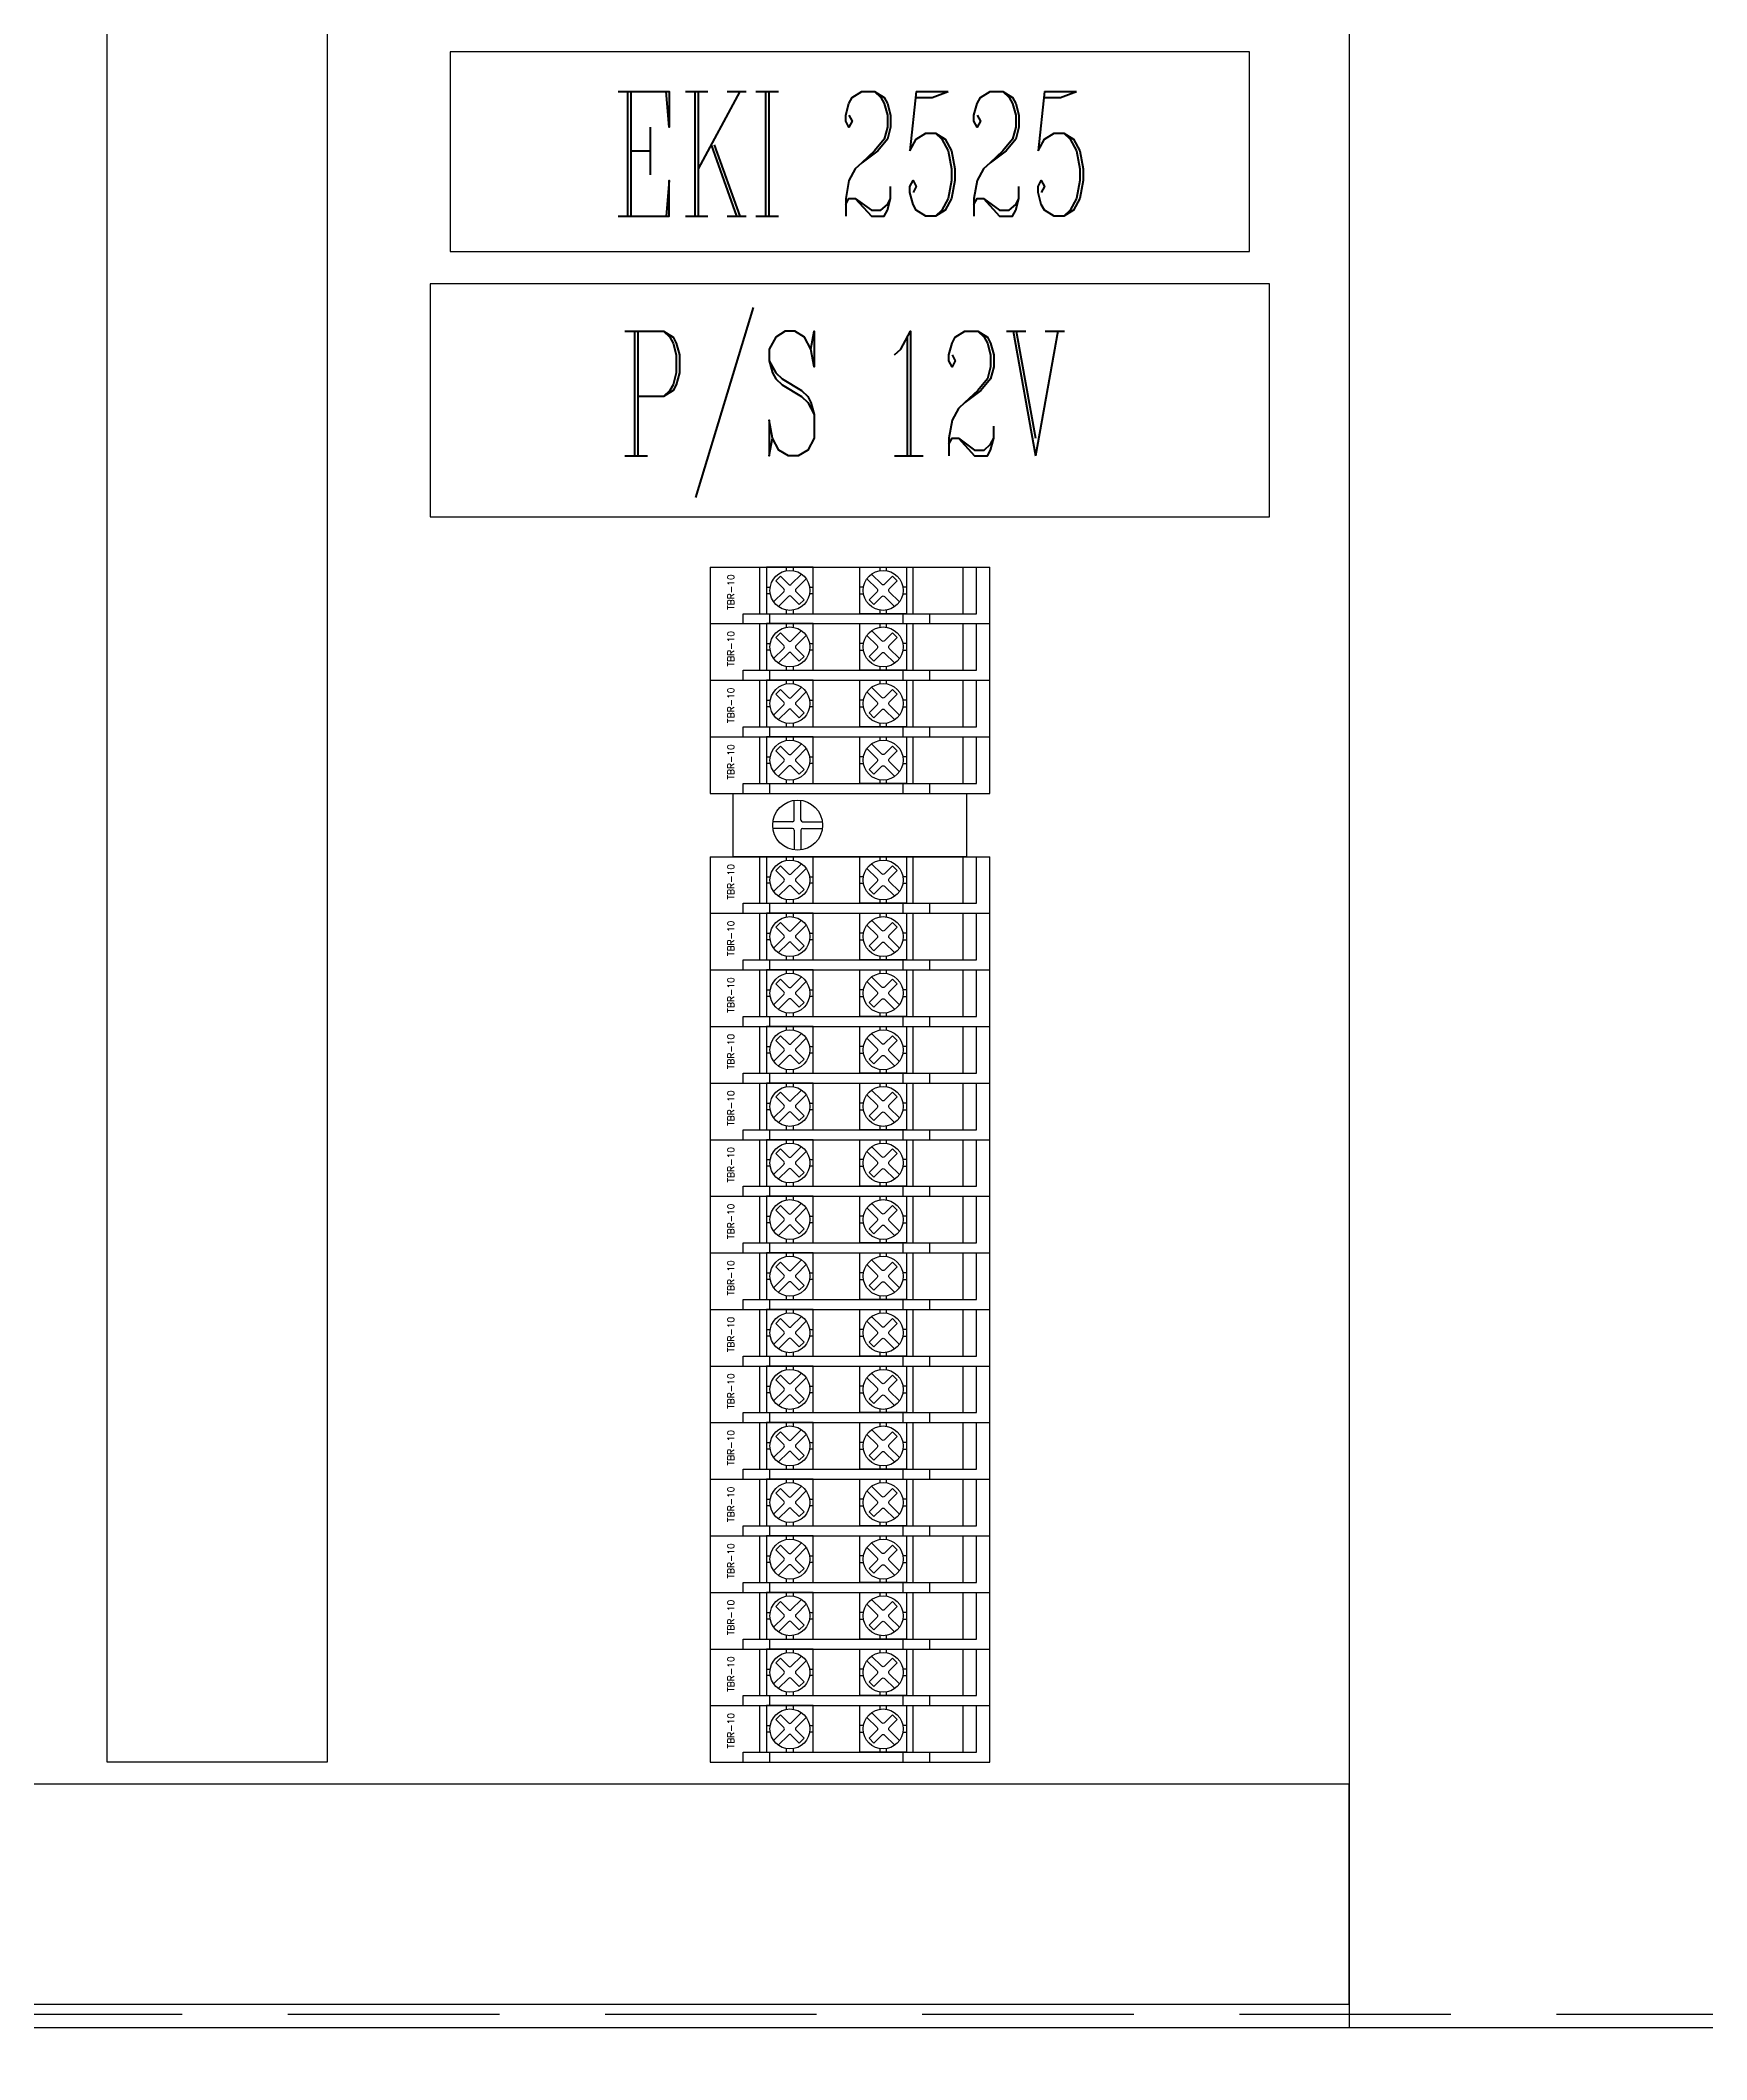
# Model space of a CAD drawing. Extents: x -276 to 10601, y -180 to 3883.
# Drawn here: x 2886.2 to 3136.4, y 2826.9 to 3130.1 of the extents above; entities that cross this region are included whole.
import ezdxf
from ezdxf.enums import TextEntityAlignment as Align

# ---------------------------------------------------------------- set-up
doc = ezdxf.new("R2010")
doc.units = 0
doc.header["$LTSCALE"] = 10
doc.header["$MEASUREMENT"] = 0
doc.linetypes.add('HIDDEN', pattern=[9.525, 6.35, -3.175])
doc.layers.get('0').update_dxf_attribs({"linetype": 'CONTINUOUS'})
doc.layers.get('Defpoints').update_dxf_attribs({"linetype": 'CONTINUOUS'})
doc.layers.add('TEXT', color=2, linetype='CONTINUOUS')
doc.styles.add('CHINA', font='ROMANC.SHX', dxfattribs={"width": 0.8, "bigfont": 'stsl.shx'})
doc.styles.add('STSL', font='simplex', dxfattribs={"bigfont": 'STSL.SHX'})
doc.styles.add('文字-水平', font='txt.shx', dxfattribs={"bigfont": 'ccad.shx'})
doc.dimstyles.get("Standard").update_dxf_attribs({"dimtxt": 0.18, "dimasz": 0.18, "dimexe": 0.18, "dimexo": 0.0625, "dimgap": 0.09, "dimtad": 0, "dimtih": 1, "dimtoh": 1, "dimdec": 0, "dimzin": 0, "dimdsep": 46, "dimtxsty": 'Standard', "dimcen": 0.09, "dimadec": 1, "dimazin": 0, "dimtfac": 1, "dimtdec": 0, "dimtofl": 0, "dimtmove": 0, "dimatfit": 3, "dimfxl": 0, "dimtolj": 1, "dimtzin": 0, "dimarcsym": 0})

# ---------------------------------------------------------------- blocks, each defined once
blk = doc.blocks.new('A$C502936C9')
at = {"ltscale": 0.5}
blk.add_lwpolyline([(0, 0), (30, 0), (30, 120), (0, 120)], close=True, dxfattribs=at)
at = {"layer": 'TEXT', "style": 'CHINA', "width": 0.6}
blk.add_text('EKI 2525', height=18.728, rotation=270, dxfattribs=at).set_placement((5.31, 59.66), align=Align.CENTER)
blk = doc.blocks.new('*D66')
at = {"color": 3, "lineweight": -2, "ltscale": 0.5, "transparency": 16777216}
for p, q in [((2492.73, 2823.7), (2492.73, 2725.39)), ((3892.73, 2823.7), (3892.73, 2725.39)), ((2510.73, 2729.39), (3874.73, 2729.39))]:
    blk.add_line(p, q, dxfattribs=at)
at = {"color": 3, "ltscale": 0.5, "transparency": 16777216}
for points in [[(2510.73, 2732.39), (2510.73, 2726.39), (2492.73, 2729.39)], [(3874.73, 2732.39), (3874.73, 2726.39), (3892.73, 2729.39)]]:
    blk.add_solid(points, dxfattribs=at)
at = {"layer": 'Defpoints', "color": 0, "ltscale": 0.5, "transparency": 16777216}
for p in [(2492.73, 2831.7), (3892.73, 2831.7), (3892.73, 2729.39)]:
    blk.add_point(p, dxfattribs=at)
at = {"color": 3, "ltscale": 0.5, "transparency": 16777216, "insert": (3192.73, 2750.39), "char_height": 30, "attachment_point": 5, "style": 'STSL'}
blk.add_mtext('\\A1;1400', dxfattribs=at)
blk = doc.blocks.new('MLIBTB4A')
for p, q in [((8.5, 21), (0, 21)), ((0, 21), (0, -21)), ((8.5, 21), (8.5, -21)), ((0, 16), (1.5, 16)), ((1.5, 16), (1.5, -19)), ((1.5, 13.5), (8.5, 13.5)), ((0, 12), (1.5, 12)), ((0, -8), (1.5, -8)), ((0, -12), (1.5, -12)), ((1.5, -9.5), (8.5, -9.5)), ((1.5, -17), (8.5, -17)), ((0, -21), (8.5, -21)), ((1.5, -19), (8.5, -19)), ((8.5, -19), (8.5, -21))]:
    blk.add_line(p, q)
for points in [[(1.5, 5.5), (8.5, 5.5), (8.5, 12.5), (1.5, 12.5)], [(1.5, -1.5), (8.5, -1.5), (8.5, -8.5), (1.5, -8.5)]]:
    blk.add_lwpolyline(points, close=True)
for points in [[(4.5, 11.96), (4.5, 12.5)], [(5.5, 12.5), (5.5, 11.96)], [(1.5, 9.5), (2.04, 9.5)], [(7.96, 9.5), (8.5, 9.5)], [(2.04, 8.5), (1.5, 8.5)], [(8.5, 8.5), (7.96, 8.5)], [(4.5, 5.5), (4.5, 6.04)], [(5.5, 6.04), (5.5, 5.5)], [(4.5, -1.5), (4.5, -2.04)], [(5.5, -2.04), (5.5, -1.5)], [(2.04, -4.5), (1.5, -4.5)], [(1.5, -5.5), (2.04, -5.5)], [(8.5, -4.5), (7.96, -4.5)], [(7.96, -5.5), (8.5, -5.5)], [(4.5, -7.96), (4.5, -8.5)], [(5.5, -8.5), (5.5, -7.96)]]:
    blk.add_lwpolyline(points)
for points in [[(6.74, 6.55), (5.21, 8.08, 0.414214), (4.79, 8.08), (3.59, 6.88), (2.88, 7.59), (4.08, 8.79, 0.414214), (4.08, 9.21), (2.55, 10.74)], [(3.26, 11.45), (4.79, 9.92, 0.414214), (5.21, 9.92), (6.41, 11.12), (7.12, 10.41), (5.92, 9.21, 0.414214), (5.92, 8.79), (7.45, 7.26)], [(6.74, -2.55), (5.21, -4.08, -0.414214), (4.79, -4.08), (3.59, -2.88), (2.88, -3.59), (4.08, -4.79, -0.414214), (4.08, -5.21), (2.55, -6.74)], [(3.26, -7.45), (4.79, -5.92, -0.414214), (5.21, -5.92), (6.41, -7.12), (7.12, -6.41), (5.92, -5.21, -0.414214), (5.92, -4.79), (7.45, -3.26)]]:
    blk.add_lwpolyline(points, format="xyb")
for centre in [(5, 9), (5, -5)]:
    blk.add_circle(centre, 3)
at = {"style": '文字-水平'}
blk.add_text('TBR-10', height=1, dxfattribs=at).set_placement((2.08, 17.36))
blk = doc.blocks.new('MLIBTB1C')
at = {"color": 1}
for p, q in [((4.25, 8.59), (4.25, 11.55)), ((4.25, 8.59), (4.25, 11.55)), ((5.25, 8.59), (5.25, 11.55)), ((5.25, 8.59), (5.25, 11.55)), ((4, 8.34), (1.03, 8.34)), ((4, 8.34), (1.03, 8.34)), ((4, 7.34), (1.03, 7.34)), ((4, 7.34), (1.03, 7.34)), ((4.25, 7.09), (4.25, 4.12)), ((4.25, 7.09), (4.25, 4.12)), ((5.25, 7.09), (5.25, 4.12)), ((5.25, 7.09), (5.25, 4.12)), ((5.5, 8.34), (8.47, 8.34)), ((5.5, 8.34), (8.47, 8.34)), ((5.5, 7.34), (8.47, 7.34)), ((5.5, 7.34), (8.47, 7.34))]:
    blk.add_line(p, q, dxfattribs=at)
blk.add_lwpolyline([(9.5, 17.5), (9.5, -17.5), (0, -17.5), (0, 17.5)], close=True, dxfattribs=at)
blk.add_lwpolyline([(9.5, 17.5), (9.5, -17.5), (0, -17.5), (0, 17.5)], close=True, dxfattribs=at)
blk.add_circle((4.75, 7.84), 3.75, dxfattribs=at)
blk.add_circle((4.75, 7.84), 3.75, dxfattribs=at)
for centre, start, end in [((4, 8.59), 270, 0), ((4, 8.59), 270, 0), ((4, 7.09), 0, 90), ((4, 7.09), 0, 90), ((5.5, 8.59), 180, 270), ((5.5, 8.59), 180, 270), ((5.5, 7.09), 90, 180), ((5.5, 7.09), 90, 180)]:
    blk.add_arc(centre, 0.25, start, end, dxfattribs=at)

msp = doc.modelspace()

# ---------------------------------------------------------------- linework, layer by layer
at = {"ltscale": 0.5}
msp.add_line((3082.73, 3231.7), (3082.73, 2831.7), dxfattribs=at)
for points in [[(3892.73, 2831.7), (3892.73, 3231.7), (2492.73, 3231.7), (2492.73, 2831.7)], [(3070.73, 3058.54), (3070.73, 3093.54), (2944.73, 3093.54), (2944.73, 3058.54)]]:
    msp.add_lwpolyline(points, close=True, dxfattribs=at)
at = {"color": 5, "linetype": 'HIDDEN', "ltscale": 0.5}
msp.add_lwpolyline([(3890.73, 2833.7), (3890.73, 3229.7), (2494.73, 3229.7), (2494.73, 2833.7)], close=True, dxfattribs=at)
at = {"color": 4, "ltscale": 0.5}
for points in [[(2929.23, 3195.2), (2929.23, 2871.52), (2896.23, 2871.52), (2896.23, 3195.2)], [(2518.59, 2835.2), (3082.73, 2835.2), (3082.73, 2868.2), (2518.59, 2868.2)]]:
    msp.add_lwpolyline(points, close=True, dxfattribs=at)

# ---------------------------------------------------------------- block references
at = {"ltscale": 0.5, "rotation": 90}
for name, p in [('A$C502936C9', (3067.73, 3098.4)), ('MLIBTB4A', (3007.73, 3042.52)), ('MLIBTB4A', (3007.73, 3034.02)), ('MLIBTB4A', (3007.73, 3025.52)), ('MLIBTB4A', (3007.73, 3017.02)), ('MLIBTB1C', (3007.73, 3007.52)), ('MLIBTB4A', (3007.73, 2999.02)), ('MLIBTB4A', (3007.73, 2990.52)), ('MLIBTB4A', (3007.73, 2982.02)), ('MLIBTB4A', (3007.73, 2973.52)), ('MLIBTB4A', (3007.73, 2965.02)), ('MLIBTB4A', (3007.73, 2956.52)), ('MLIBTB4A', (3007.73, 2948.02)), ('MLIBTB4A', (3007.73, 2939.52)), ('MLIBTB4A', (3007.73, 2931.02)), ('MLIBTB4A', (3007.73, 2922.52)), ('MLIBTB4A', (3007.73, 2914.02)), ('MLIBTB4A', (3007.73, 2905.52)), ('MLIBTB4A', (3007.73, 2897.02)), ('MLIBTB4A', (3007.73, 2888.52)), ('MLIBTB4A', (3007.73, 2880.02)), ('MLIBTB4A', (3007.73, 2871.52))]:
    msp.add_blockref(name, p, dxfattribs=at)

# ---------------------------------------------------------------- texts
at = {"layer": 'TEXT', "style": 'CHINA', "width": 0.6}
msp.add_text('P/S 12V', height=18.728, dxfattribs=at).set_placement((3006.71, 3067.71), align=Align.CENTER)

# ---------------------------------------------------------------- dimensions: what is measured, and where the dimension line sits
at = {"ltscale": 0.5}
dim = msp.add_linear_dim(base=(3892.73, 2729.39), p1=(2492.73, 2831.7), p2=(3892.73, 2831.7), angle=180, dimstyle='Standard', override={"dimscale": 2, "dimtxt": 15, "dimasz": 9, "dimexe": 2, "dimexo": 4, "dimgap": 3, "dimtad": 1, "dimtih": 0, "dimtoh": 0, "dimdec": 1, "dimzin": 8, "dimtxsty": 'STSL', "dimcen": 0, "dimclrd": 3, "dimclre": 3, "dimclrt": 3, "dimtdec": 1, "dimtix": 1, "dimfxl": 1.5}, dxfattribs=at)
dim.commit()
dim.dimension.update_dxf_attribs({"geometry": '*D66', "text_midpoint": (3192.73, 2750.39)})

doc.saveas('drawing.dxf')
